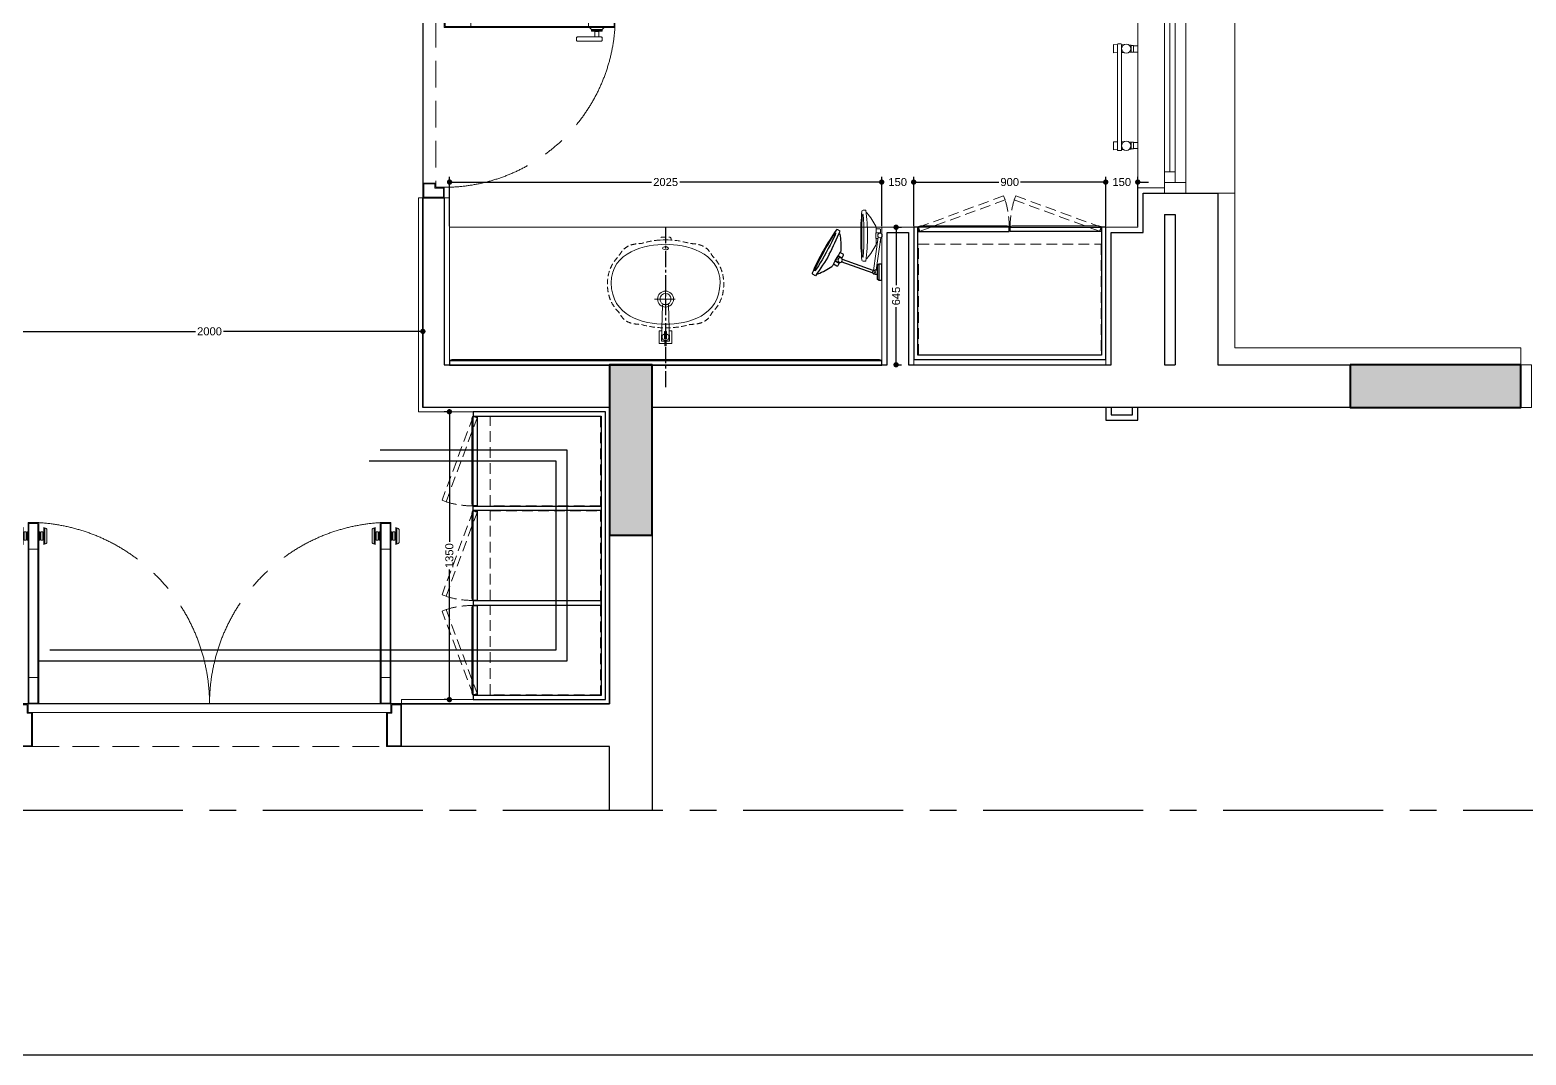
# Model space of a CAD drawing. Header units: inches. Extents: x -20583 to 399182, y -24453 to 525552.
# Drawn here: x 54573 to 61584, y 3 to 4810 of the extents above; entities that cross this region are included whole.
import ezdxf
from ezdxf.lldxf.tags import DXFTag

# ---------------------------------------------------------------- set-up
doc = ezdxf.new("R2010")
doc.units = ezdxf.units.IN
doc.header["$LTSCALE"] = 1000
doc.header["$MEASUREMENT"] = 0
doc.header["$PDMODE"] = 35
for name, pattern in [('CENTER', [2, 1.25, -0.25, 0.25, -0.25]), ('CENTER2', [1.125, 0.75, -0.125, 0.125, -0.125]), ('HIDDEN', [0.375, 0.25, -0.125]), ('HIDDEN2', [0.1875, 0.125, -0.0625]), ('XREF-V2-GF_COLS$0$XREF-V-COLS-GF$0$CENTER2', [1.125, 0.75, -0.125, 0.125, -0.125])]:
    doc.linetypes.add(name, pattern=pattern)
for name, color, linetype in [('8', 8, 'Continuous'), ('A-ANNO-TXT3', 252, 'Continuous'), ('A-WALL', 7, 'Continuous'), ('Layer7', 8, 'Continuous'), ('WOOD 01', 34, 'Continuous')]:
    doc.layers.add(name, color=color, linetype=linetype)
for name, color, linetype, lineweight in [('A-DOOR', 134, 'Continuous', 18), ('A-FLOR-FIXT', 114, 'Continuous', 9), ('A-GLAZ', 134, 'Continuous', 18), ('A-WALL-TILE', 8, 'Continuous', 9), ('CQ Marble', 6, 'Continuous', 0), ('Glass-Mirror', 4, 'Continuous', 0), ('Sanitaire', 253, 'Continuous', 0), ('Sanitary', 253, 'Continuous', 0), ('WOOD-HID', 8, 'HIDDEN', 18), ('XREF-V2-GF_COLS$0$A-COLS', 5, 'Continuous', 40), ('XREF-V2-GF_COLS$0$A-COLS-PATT', 252, 'Continuous', 20)]:
    doc.layers.add(name, color=color, linetype=linetype, lineweight=lineweight)
doc.layers.add('radiatore', color=7, linetype='Continuous', true_color=0xe5a6d7)
doc.styles.get("Standard").update_dxf_attribs({"font": 'arial.ttf'})
tags = doc.linetypes.add('DASHED2', pattern=[0.375, 0.25, -0.125]).pattern_tags.tags
tags[6:7] = [DXFTag(74, 4), DXFTag(75, 0), DXFTag(340, '0'), DXFTag(46, 1.0), DXFTag(50, 0.0), DXFTag(44, 0.0), DXFTag(45, 0.0)]
tags[4:5] = [DXFTag(74, 4), DXFTag(75, 0), DXFTag(340, '0'), DXFTag(46, 1.0), DXFTag(50, 0.0), DXFTag(44, 0.0), DXFTag(45, 0.0)]
doc.dimstyles.new('chester 25', dxfattribs={"dimscale": 0.25, "dimtxt": 150, "dimasz": 100, "dimexe": 100, "dimexo": 20, "dimgap": 40, "dimtad": 0, "dimdec": 0, "dimzin": 0, "dimdsep": 46, "dimtxsty": 'Standard', "dimblk": 'DOT', "dimcen": 100, "dimclrd": 1, "dimclre": 1, "dimclrt": 3, "dimadec": 0, "dimazin": 0, "dimtfac": 1, "dimtdec": 0, "dimtofl": 0, "dimtmove": 0, "dimatfit": 3, "dimfxl": 1, "dimtolj": 1, "dimtzin": 0, "dimlwd": -1, "dimarcsym": 0})

# ---------------------------------------------------------------- blocks, each defined once
blk = doc.blocks.new('*U120')
for p, q in [((350, 1000), (350, 200)), ((400, 1000), (350, 1000)), ((350, 1000), (400, 1000)), ((354, 996), (354, 204)), ((354, 996), (396, 996)), ((396, 204), (396, 996)), ((400, 200), (400, 1000)), ((400, 1000), (400, 1000)), ((354, 876), (396, 876)), ((350, 200), (400, 200))]:
    blk.add_line(p, q)
at = {"color": 253, "linetype": 'HIDDEN2'}
for p, q in [((380, 160), (-380, 160)), ((-380, 100), (380, 100))]:
    blk.add_line(p, q, dxfattribs=at)
at = {"flags": 128}
for points in [[(396, 876), (354, 876), (354, 996), (396, 996)], [(396, 204), (354, 204), (354, 324), (396, 324)]]:
    blk.add_lwpolyline(points, close=True, dxfattribs=at)
for points in [[(305, 936), (305, 824, -0.414214), (301, 820), (289, 820, -0.414214), (285, 824), (285, 936, -0.414214), (289, 940), (301, 940, -0.414214)], [(445, 936), (445, 824, 0.414214), (449, 820), (461, 820, 0.414214), (465, 824), (465, 936, 0.414214), (461, 940), (449, 940, 0.414214)]]:
    blk.add_lwpolyline(points, format="xyb", close=True)
for points in [[(330.7, 925), (305, 925), (305, 905), (330.7, 905)], [(337, 940), (332, 940), (332, 890), (337, 890)], [(350, 950), (350, 880), (340, 890), (340, 940)], [(400, 950), (400, 880), (410, 890), (410, 940)], [(413, 940), (418, 940), (418, 890), (413, 890)], [(419.3, 925), (445, 925), (445, 905), (419.3, 905)], [(-450, 200), (-400, 200), (-400, 160), (-380, 160), (-380, 100), (-450, 100)], [(-446, 196), (-404, 196), (-404, 156), (-384, 156), (-384, 104), (-446, 104)], [(450, 200), (400, 200), (400, 160), (380, 160), (380, 100), (450, 100)], [(446, 196), (404, 196), (404, 156), (384, 156), (384, 104), (446, 104)]]:
    blk.add_lwpolyline(points, close=True)
at = {"linetype": 'CENTER', "ltscale": 0.4}
blk.add_arc((402.3, 199.4), 802.3, 93.7386, 179.9566, dxfattribs=at)
blk = doc.blocks.new('*U117')
for p, q in [((-873, 1027.5), (-873, 947.5)), ((-869, 1007.5), (-859, 1007.5)), ((-869, 1007.5), (-869, 967.5)), ((-859, 1007.5), (-859, 967.5)), ((-855, 1007.5), (-850, 1007.5)), ((-855, 1007.5), (-855, 967.5)), ((-800, 1050), (-850, 1050)), ((-850, 1050), (-800, 1050)), ((-850, 200), (-850, 1050)), ((-804, 1046), (-846, 1046)), ((-846, 204), (-846, 1046)), ((-804, 1046), (-804, 204)), ((-800, 1050), (-800, 200)), ((-795, 1007.5), (-800, 1007.5)), ((-795, 1007.5), (-795, 967.5)), ((-781, 1007.5), (-791, 1007.5)), ((-791, 1007.5), (-791, 967.5)), ((-781, 1007.5), (-781, 967.5)), ((-777, 1027.5), (-777, 947.5)), ((777, 1027.5), (777, 947.5)), ((781, 1007.5), (781, 967.5)), ((781, 1007.5), (791, 1007.5)), ((791, 1007.5), (791, 967.5)), ((795, 1007.5), (795, 967.5)), ((795, 1007.5), (800, 1007.5)), ((800, 1050), (800, 200)), ((850, 1050), (800, 1050)), ((800, 1050), (850, 1050)), ((804, 1046), (804, 204)), ((804, 1046), (846, 1046)), ((846, 204), (846, 1046)), ((850, 200), (850, 1050)), ((855, 1007.5), (850, 1007.5)), ((855, 1007.5), (855, 967.5)), ((869, 1007.5), (859, 1007.5)), ((859, 1007.5), (859, 967.5)), ((869, 1007.5), (869, 967.5)), ((873, 1027.5), (873, 947.5)), ((-869, 967.5), (-859, 967.5)), ((-855, 967.5), (-850, 967.5)), ((-804, 926), (-846, 926)), ((-795, 967.5), (-800, 967.5)), ((-781, 967.5), (-791, 967.5)), ((781, 967.5), (791, 967.5)), ((795, 967.5), (800, 967.5)), ((804, 926), (846, 926)), ((855, 967.5), (850, 967.5)), ((869, 967.5), (859, 967.5)), ((-800, 200), (-850, 200)), ((800, 200), (850, 200))]:
    blk.add_line(p, q)
at = {"color": 253, "linetype": 'HIDDEN2'}
for p, q in [((-830, 160), (830, 160)), ((830, 0), (-830, 0))]:
    blk.add_line(p, q, dxfattribs=at)
for points in [[(-888, 1019.5), (-888, 955.5)], [(-878, 1025.7), (-878, 949.3)], [(-772, 1025.7), (-772, 949.3)], [(-762, 1019.5), (-762, 955.5)], [(762, 1019.5), (762, 955.5)], [(772, 1025.7), (772, 949.3)], [(878, 1025.7), (878, 949.3)], [(888, 1019.5), (888, 955.5)]]:
    blk.add_lwpolyline(points)
for points in [[(-873, 1027.5), (-873, 947.5, -2.191511)], [(-777, 1027.5), (-777, 947.5, 2.191511)], [(777, 1027.5), (777, 947.5, -2.191511)], [(873, 1027.5), (873, 947.5, 2.191511)]]:
    blk.add_lwpolyline(points, format="xyb")
at = {"flags": 128}
for points in [[(-846, 926), (-804, 926), (-804, 1046), (-846, 1046)], [(846, 926), (804, 926), (804, 1046), (846, 1046)], [(-846, 204), (-804, 204), (-804, 324), (-846, 324)], [(846, 204), (804, 204), (804, 324), (846, 324)]]:
    blk.add_lwpolyline(points, close=True, dxfattribs=at)
for points in [[(-900, 200), (-850, 200), (-850, 160), (-830, 160), (-830, 0), (-900, 0)], [(-896, 196), (-854, 196), (-854, 156), (-834, 156), (-834, 4), (-896, 4)], [(900, 200), (850, 200), (850, 160), (830, 160), (830, 0), (900, 0)], [(896, 196), (854, 196), (854, 156), (834, 156), (834, 4), (896, 4)]]:
    blk.add_lwpolyline(points, close=True)
for centre, start, end in [((-861.3, 987.5), 106.2602, 129.79182), ((-788.7, 987.5), 50.20818, 73.7398), ((788.7, 987.5), 106.2602, 129.79182), ((861.3, 987.5), 50.20818, 73.7398), ((-861.3, 987.5), 230.20818, 253.7398), ((-788.7, 987.5), 286.2602, 309.79182), ((788.7, 987.5), 230.20818, 253.7398), ((861.3, 987.5), 286.2602, 309.79182)]:
    blk.add_arc(centre, 41.7, start, end)
at = {"linetype": 'CENTER', "ltscale": 0.4}
for centre, start, end in [((-852.8, 198.8), 0.07766, 86.45093), ((852.8, 198.8), 93.54907, 179.92234)]:
    blk.add_arc(centre, 852.8, start, end, dxfattribs=at)
blk = doc.blocks.new('_Dot')
at = {"color": 0, "linetype": 'ByBlock', "lineweight": -2}
blk.add_line((-0.5, 0), (-1, 0), dxfattribs=at)
at = {"color": 0, "linetype": 'ByBlock', "const_width": 0.5}
blk.add_lwpolyline([(-0.25, 0, 1), (0.25, 0, 1)], format="xyb", close=True, dxfattribs=at)
blk = doc.blocks.new('*D400')
at = {"layer": '8', "color": 1, "lineweight": -2, "transparency": 16777216}
for p, q in [((54414.4, 3401.3), (54414.4, 3421.4)), ((56414.3, 3401.4), (56414.3, 3421.4))]:
    blk.add_line(p, q, dxfattribs=at)
at = {"layer": '8', "color": 1, "transparency": 16777216}
for p, q in [((54439.4, 3396.4), (55348.1, 3396.4)), ((56389.3, 3396.4), (55480.6, 3396.4))]:
    blk.add_line(p, q, dxfattribs=at)
at = {"layer": 'Defpoints', "color": 0, "transparency": 16777216}
for p in [(54414.4, 3396.3, 0), (56414.3, 3396.4, 0), (56414.3, 3396.4)]:
    blk.add_point(p, dxfattribs=at)
at = {"layer": '8', "color": 1, "transparency": 16777216, "xscale": 25, "yscale": 25, "zscale": 25, "rotation": 180}
blk.add_blockref('_Dot', (54414.4, 3396.4), dxfattribs=at)
at = {"layer": '8', "color": 1, "transparency": 16777216, "xscale": 25, "yscale": 25, "zscale": 25}
blk.add_blockref('_Dot', (56414.3, 3396.4), dxfattribs=at)
at = {"layer": '8', "color": 3, "transparency": 16777216, "insert": (55414.4, 3396.4), "char_height": 37.5, "attachment_point": 5}
blk.add_mtext('\\A1;2000', dxfattribs=at)
blk = doc.blocks.new('an.trax H_20 towel dryer top')
at = {"layer": 'radiatore', "color": 0, "lineweight": 0}
for points in [[(46923.4, 75439.2), (46923.1, 75448.8), (46890.4, 75448.8), (46890.2, 75440)], [(47345.1, 75439.2), (47345.4, 75448.8), (47378.1, 75448.8), (47378.3, 75440)], [(46889.3, 75412.1), (46889.1, 75404.3)], [(46924.4, 75404.3), (46924.2, 75412.9)], [(47344.1, 75404.3), (47344.3, 75412.9)], [(47379.2, 75412.1), (47379.4, 75404.3)]]:
    blk.add_lwpolyline(points, dxfattribs=at)
for points in [[(46923.7, 75460.5), (46891.9, 75460.5), (46891.9, 75449.4), (46923.7, 75449.4)], [(46893.5, 75479.5), (46922.5, 75479.5), (46922.5, 75460.5), (46893.5, 75460.5)], [(47344.8, 75460.5), (47376.1, 75460.5), (47376.1, 75449.4), (47344.8, 75449.4)], [(47375, 75479.5), (47346, 75479.5), (47346, 75460.5), (47375, 75460.5)], [(46886.5, 75404.3), (47382, 75404.3), (47384.3, 75402), (47384.3, 75386.8), (47382, 75384.5), (46886.5, 75384.5), (46884.3, 75386.8), (46884.3, 75402)]]:
    blk.add_lwpolyline(points, close=True, dxfattribs=at)
at = {"layer": 'radiatore', "color": 8, "lineweight": 0}
for points in [[(46888.5, 75384.5), (46888, 75365.3), (46925.6, 75365.3), (46925, 75384.5)], [(47380, 75384.5), (47380.6, 75365.3), (47342.9, 75365.3), (47343.5, 75384.5)]]:
    blk.add_lwpolyline(points, dxfattribs=at)
at = {"layer": 'radiatore', "color": 0, "lineweight": 0}
for centre in [(46906.5, 75425.8), (47362, 75425.8)]:
    blk.add_circle(centre, 21.6, dxfattribs=at)
blk = doc.blocks.new('DURAVIT SANTOSA WB TOP')
at = {"layer": 'Sanitary', "lineweight": 0}
for p, q in [((11119.1, -11968.9), (11119.1, -12060.6)), ((11073.2, -12016.1), (11170.1, -12016.1))]:
    blk.add_line(p, q, dxfattribs=at)
for radius in [37.5, 26]:
    blk.add_circle((11119.1, -12016.1), radius, dxfattribs=at)
blk.add_arc((11118.3, -11938.8), 355.1, 266.11902, 273.88098, dxfattribs=at)
blk.add_ellipse((11119.2, -12254.3), major_axis=(-14, 0.3), ratio=0.5, dxfattribs=at)
at = {"layer": 'Sanitary', "linetype": 'HIDDEN', "lineweight": 0, "ltscale": 0.1}
blk.add_open_spline([(11147.5, -12292.7), (11147.5, -12292.7), (11144.4, -12293.7), (11144.2, -12295.8), (11144, -12297.9), (11143, -12301.9), (11143, -12301.9), (11143, -12301.9), (11142.3, -12305.9), (11138.1, -12305.9), (11138.1, -12305.9), (11098.8, -12305.9), (11098.8, -12305.9), (11094.6, -12305.9), (11093.9, -12301.9), (11093.9, -12301.9), (11093.9, -12301.9), (11092.9, -12297.9), (11092.7, -12295.8), (11092.5, -12293.7), (11089.4, -12292.7), (11089.4, -12292.7), (11089.4, -12292.7), (11085.7, -12292.5), (11085.7, -12292.5), (11059, -12290.2), (11031.6, -12285), (11003.4, -12276.3), (11003.4, -12276.3), (11003.7, -12276.3), (11003.7, -12276.3), (10922.5, -12275.4), (10911.7, -12234.6), (10897.6, -12216.2), (10897.6, -12216.2), (10897.4, -12216.1), (10897.4, -12216.1), (10866.3, -12184.8), (10846.1, -12142.5), (10846.1, -12086.4), (10846.1, -12030.5), (10866.2, -11987.2), (10898.8, -11955.2), (10898.8, -11955.2), (10898.7, -11955.1), (10898.7, -11955.1), (10912.8, -11936.7), (10921.2, -11898.2), (11002.4, -11897.4), (11002.4, -11897.4), (11002.7, -11897.2), (11002.7, -11897.2), (11039, -11886.4), (11078.7, -11881.2), (11118.6, -11881), (11118.6, -11881), (11118.6, -11881), (11118.6, -11881), (11158.5, -11881.2), (11198.2, -11886.4), (11234.5, -11897.2), (11234.5, -11897.2), (11234.9, -11897.4), (11234.9, -11897.4), (11316, -11898.2), (11324.4, -11936.7), (11338.5, -11955.1), (11338.5, -11955.1), (11338.5, -11955.2), (11338.5, -11955.2), (11371.1, -11987.2), (11391.2, -12030.5), (11391.2, -12086.4), (11391.2, -12142.5), (11371, -12184.8), (11339.8, -12216.1), (11339.8, -12216.1), (11339.6, -12216.2), (11339.6, -12216.2), (11325.5, -12234.6), (11314.7, -12275.4), (11233.5, -12276.3), (11233.5, -12276.3), (11233.9, -12276.3), (11233.9, -12276.3), (11201.7, -12286.2), (11174.2, -12290.7), (11151.9, -12292.6), (11151.9, -12292.6), (11147.5, -12292.7), (11147.5, -12292.7)], degree=3, knots=[0, 0, 0, 0, 1, 1, 1, 2, 2, 2, 3, 3, 3, 4, 4, 4, 5, 5, 5, 6, 6, 6, 7, 7, 7, 8, 8, 8, 9, 9, 9, 10, 10, 10, 11, 11, 11, 12, 12, 12, 13, 13, 13, 14, 14, 14, 15, 15, 15, 16, 16, 16, 17, 17, 17, 18, 18, 18, 19, 19, 19, 20, 20, 20, 21, 21, 21, 22, 22, 22, 23, 23, 23, 24, 24, 24, 25, 25, 25, 26, 26, 26, 27, 27, 27, 28, 28, 28, 29, 29, 29, 30, 30, 30, 30], dxfattribs=at)
at = {"layer": 'Sanitary', "lineweight": 0}
blk.add_open_spline([(11118.6, -12272.9), (11030.6, -12272.8), (10862.4, -12239.2), (10863.6, -12091.6), (10864.9, -11936), (11014.8, -11897.9), (11118.7, -11897.8), (11118.7, -11897.8), (11118.6, -11897.8), (11118.6, -11897.8), (11223.2, -11897.9), (11373, -11936.5), (11373.6, -12091.6), (11374.2, -12239.2), (11208.4, -12272.8), (11118.6, -12272.9), (11118.6, -12272.9), (11118.6, -12272.9), (11118.6, -12272.9)], degree=3, knots=[0, 0, 0, 0, 1, 1, 1, 2, 2, 2, 3, 3, 3, 4, 4, 4, 5, 5, 5, 6, 6, 6, 6], dxfattribs=at)
blk = doc.blocks.new('hansgrohe citterio-E top')
at = {"layer": 'Sanitary', "lineweight": 0}
blk.add_lwpolyline([(8006.6, 7121.3), (8027.6, 7121.3), (8027.6, 7115.3), (8006.6, 7115.3)], close=True, dxfattribs=at)
for points in [[(8017.1, 7121.3), (8017.1, 7145.3, -0.414214), (8020.1, 7148.3), (8074.1, 7148.3, -0.414214), (8077.1, 7145.3), (8077.1, 7136)], [(8077.1, 7100.7), (8077.1, 7091.3, -0.414214), (8074.1, 7088.3), (8020.1, 7088.3, -0.414214), (8017.1, 7091.3), (8017.1, 7115.3)], [(8028.1, 7118.3), (8028.1, 7134.3, -0.414214), (8031.1, 7137.3), (8047.1, 7137.3, -0.064207), (8051.9, 7136.7, -0.064207)], [(8028.1, 7118.3), (8028.1, 7134.3, -0.414214), (8031.1, 7137.3), (8198.6, 7132.3, -0.10698), (8198.6, 7104.3), (8031.1, 7099.3, -0.414214), (8028.1, 7102.3), (8028.1, 7118.3)], [(8051.9, 7099.9, -0.064207), (8047.1, 7099.3), (8031.1, 7099.3, -0.414214), (8028.1, 7102.3), (8028.1, 7118.3)], [(8058.4, 7113.4), (8041, 7113.1, -0.414214), (8038, 7116.1), (8037.9, 7119.9, -0.414214), (8040.8, 7123), (8058.3, 7123.3)], [(8073.7, 7120.3), (8073.8, 7116.4, 0.000254), (8073.8, 7116.4, 0.000254)]]:
    blk.add_lwpolyline(points, format="xyb", dxfattribs=at)
blk.add_lwpolyline([(8058.3, 7123.3), (8070.7, 7123.5, -0.414214), (8073.7, 7120.6), (8073.8, 7116.7, -0.414214), (8070.8, 7113.6), (8058.4, 7113.4, -0.414214), (8055.4, 7116.4), (8055.3, 7120.2, -0.414214)], format="xyb", close=True, dxfattribs=at)
blk.add_arc((8047.1, 7118.3), 16.1, 18.26988, 342.51296, dxfattribs=at)
blk = doc.blocks.new('*D402')
at = {"layer": '8', "color": 1, "lineweight": -2, "transparency": 16777216}
for p, q in [((56533.5, 3019.5), (56513.5, 3019.5)), ((56533.5, 1669.5), (56513.5, 1669.5))]:
    blk.add_line(p, q, dxfattribs=at)
at = {"layer": '8', "color": 1, "transparency": 16777216}
for p, q in [((56538.5, 2994.5), (56538.5, 2408.7)), ((56538.5, 1694.5), (56538.5, 2280.4))]:
    blk.add_line(p, q, dxfattribs=at)
at = {"layer": 'Defpoints', "color": 0, "transparency": 16777216}
for p in [(56538.5, 3019.5, 0), (56538.5, 3019.5), (56538.5, 1669.5, 0)]:
    blk.add_point(p, dxfattribs=at)
at = {"layer": '8', "color": 1, "transparency": 16777216, "xscale": 25, "yscale": 25, "zscale": 25}
for p, rotation in [((56538.5, 3019.5), 90), ((56538.5, 1669.5), 270)]:
    blk.add_blockref('_Dot', p, dxfattribs=dict(at, rotation=rotation))
at = {"layer": '8', "color": 3, "transparency": 16777216, "insert": (56538.5, 2344.5), "char_height": 37.5, "attachment_point": 5, "rotation": 90}
blk.add_mtext('\\A1;1350', dxfattribs=at)
blk = doc.blocks.new('*D418')
at = {"layer": '8', "color": 1, "lineweight": -2, "transparency": 16777216}
for p, q in [((58714.4, 3889.6), (58714.4, 4121.5)), ((59614.4, 3889.6), (59614.4, 4121.5))]:
    blk.add_line(p, q, dxfattribs=at)
at = {"layer": '8', "color": 1, "transparency": 16777216}
for p, q in [((58739.4, 4096.5), (59113, 4096.5)), ((59589.4, 4096.5), (59215.7, 4096.5))]:
    blk.add_line(p, q, dxfattribs=at)
at = {"layer": 'Defpoints', "color": 0, "transparency": 16777216}
for p in [(58714.4, 4096.5), (58714.4, 3884.6, 0), (59614.4, 3884.6, 0)]:
    blk.add_point(p, dxfattribs=at)
at = {"layer": '8', "color": 1, "transparency": 16777216, "xscale": 25, "yscale": 25, "zscale": 25, "rotation": 180}
blk.add_blockref('_Dot', (58714.4, 4096.5), dxfattribs=at)
at = {"layer": '8', "color": 1, "transparency": 16777216, "xscale": 25, "yscale": 25, "zscale": 25}
blk.add_blockref('_Dot', (59614.4, 4096.5), dxfattribs=at)
at = {"layer": '8', "color": 3, "transparency": 16777216, "insert": (59164.4, 4096.5), "char_height": 37.5, "attachment_point": 5}
blk.add_mtext('\\A1;900', dxfattribs=at)
blk = doc.blocks.new('*D419')
at = {"layer": '8', "color": 1, "transparency": 16777216}
for p, q in [((59589.4, 4096.5), (59564.4, 4096.5)), ((59789.4, 4096.5), (59814.4, 4096.5))]:
    blk.add_line(p, q, dxfattribs=at)
at = {"layer": '8', "color": 1, "lineweight": -2, "transparency": 16777216}
for p, q in [((59614.4, 3889.6), (59614.4, 4121.5)), ((59764.4, 3889.6), (59764.4, 4121.5))]:
    blk.add_line(p, q, dxfattribs=at)
at = {"layer": 'Defpoints', "color": 0, "transparency": 16777216}
for p in [(59764.4, 4096.5), (59614.4, 3884.6, 0), (59764.4, 3884.6, 0)]:
    blk.add_point(p, dxfattribs=at)
at = {"layer": '8', "color": 1, "transparency": 16777216, "xscale": 25, "yscale": 25, "zscale": 25}
blk.add_blockref('_Dot', (59614.4, 4096.5), dxfattribs=at)
at = {"layer": '8', "color": 1, "transparency": 16777216, "xscale": 25, "yscale": 25, "zscale": 25, "rotation": 180}
blk.add_blockref('_Dot', (59764.4, 4096.5), dxfattribs=at)
at = {"layer": '8', "color": 3, "transparency": 16777216, "insert": (59689.4, 4096.5), "char_height": 37.5, "attachment_point": 5}
blk.add_mtext('\\A1;150', dxfattribs=at)
blk = doc.blocks.new('*D420')
at = {"layer": '8', "color": 1, "transparency": 16777216}
for p, q in [((58539.4, 4096.5), (58514.4, 4096.5)), ((58739.4, 4096.5), (58764.4, 4096.5))]:
    blk.add_line(p, q, dxfattribs=at)
at = {"layer": '8', "color": 1, "lineweight": -2, "transparency": 16777216}
for p, q in [((58564.4, 3889.6), (58564.4, 4121.5)), ((58714.4, 3889.6), (58714.4, 4121.5))]:
    blk.add_line(p, q, dxfattribs=at)
at = {"layer": 'Defpoints', "color": 0, "transparency": 16777216}
for p in [(58564.4, 4096.5), (58564.4, 3884.6, 0), (58714.4, 3884.6, 0)]:
    blk.add_point(p, dxfattribs=at)
at = {"layer": '8', "color": 1, "transparency": 16777216, "xscale": 25, "yscale": 25, "zscale": 25}
blk.add_blockref('_Dot', (58564.4, 4096.5), dxfattribs=at)
at = {"layer": '8', "color": 1, "transparency": 16777216, "xscale": 25, "yscale": 25, "zscale": 25, "rotation": 180}
blk.add_blockref('_Dot', (58714.4, 4096.5), dxfattribs=at)
at = {"layer": '8', "color": 3, "transparency": 16777216, "insert": (58639.4, 4096.5), "char_height": 37.5, "attachment_point": 5}
blk.add_mtext('\\A1;150', dxfattribs=at)
blk = doc.blocks.new('*D421')
at = {"layer": '8', "color": 1, "lineweight": -2, "transparency": 16777216}
for p, q in [((56539.4, 3889.6), (56539.4, 4121.5)), ((58564.4, 3889.6), (58564.4, 4121.5))]:
    blk.add_line(p, q, dxfattribs=at)
at = {"layer": '8', "color": 1, "transparency": 16777216}
for p, q in [((56564.4, 4096.5), (57485.4, 4096.5)), ((58539.4, 4096.5), (57618.3, 4096.5))]:
    blk.add_line(p, q, dxfattribs=at)
at = {"layer": 'Defpoints', "color": 0, "transparency": 16777216}
for p in [(56539.4, 4096.5), (56539.4, 3884.6, 0), (58564.4, 3884.6, 0)]:
    blk.add_point(p, dxfattribs=at)
at = {"layer": '8', "color": 1, "transparency": 16777216, "xscale": 25, "yscale": 25, "zscale": 25, "rotation": 180}
blk.add_blockref('_Dot', (56539.4, 4096.5), dxfattribs=at)
at = {"layer": '8', "color": 1, "transparency": 16777216, "xscale": 25, "yscale": 25, "zscale": 25}
blk.add_blockref('_Dot', (58564.4, 4096.5), dxfattribs=at)
at = {"layer": '8', "color": 3, "transparency": 16777216, "insert": (57551.9, 4096.5), "char_height": 37.5, "attachment_point": 5}
blk.add_mtext('\\A1;2025', dxfattribs=at)
blk = doc.blocks.new('brot mir close')
at = {"layer": 'Sanitary', "lineweight": 0}
blk.add_line((38934.4, 3036), (39013.2, 3036), dxfattribs=at)
for points in [[(39145.2, 3089.6, -0.024822), (39025.2, 3097.6), (39025.2, 3110, -0.359233), (39030.5, 3116.4, -0.023448), (39145.2, 3121.7, -0.023489)], [(39036.4, 3096.3, 0.204682), (39039.1, 3091.8, 0.055766), (39101.3, 3051.5, 0.116672), (39113.5, 3048.6, 0.116672)], [(39145.2, 3089.6, 0.024822), (39265.1, 3097.6), (39265.1, 3110, 0.363028), (39259.8, 3116.4, 0.023361), (39145.2, 3121.7, 0.023489)], [(39253.9, 3096.3, -0.204682), (39251.2, 3091.8, -0.055766), (39189, 3051.5, -0.116672), (39176.9, 3048.6)], [(38983.8, 3042.6), (38983.8, 3054.5, 1), (38963.7, 3054.5), (38963.7, 3042.6), (38983.8, 3042.6)], [(39128, 3028.4), (39117.3, 3028.4, -0.299056), (39113.8, 3030.7)], [(39131.6, 3042.6), (39131.6, 3050.2), (39158.7, 3050.2), (39158.7, 3028.4), (39173, 3028.4, 0.413942), (39176.9, 3032.3), (39176.9, 3049.8), (39158.7, 3049.8)]]:
    blk.add_lwpolyline(points, format="xyb", dxfattribs=at)
for points in [[(38973.8, 3042.6), (39007.9, 3042.6), (39013.2, 3036), (39013.2, 3023.6), (38934.4, 3023.6), (38934.4, 3036), (38939.7, 3042.6), (38973.8, 3042.6)], [(38981.1, 3061.3), (39138.5, 3039.2)], [(38983.8, 3048.6), (39136, 3027.3)], [(39113.5, 3043.1), (39113.5, 3049.8), (39131.6, 3049.8)], [(39158.7, 3042.6), (39158.7, 3050.2), (39131.6, 3050.2), (39131.6, 3040.4)], [(39156.5, 3031.5), (39158.7, 3031.5)]]:
    blk.add_lwpolyline(points, dxfattribs=at)
for centre, radius in [((38973.8, 3054.5), 2), ((39145.8, 3031.5), 10.7)]:
    blk.add_circle(centre, radius, dxfattribs=at)
blk.add_ellipse((39145.4, 3111.7), major_axis=(-101.3, 0), ratio=0.050743, dxfattribs=at)
blk = doc.blocks.new('mir21')
at = {"layer": 'Layer7', "linetype": 'HIDDEN', "ltscale": 300}
blk.add_line((10005.7, -3.4, 0), (9926.9, -3.4, 0), dxfattribs=at)
at = {"layer": 'Layer7', "linetype": 'DASHED2', "ltscale": 70, "elevation": 0}
for points in [[(9882.1, 229.6, 0.024822), (9983.3, 294.5), (9977.3, 305.4, 0.359233), (9969.6, 308.4, 0.023448), (9866.6, 257.8, 0.023489)], [(9974.1, 288, -0.204682), (9974, 282.7, -0.055766), (9938.9, 217.4, -0.116672), (9929.7, 209.1, -0.116672)], [(9882.1, 229.6, -0.024822), (9773.2, 178.8), (9767.2, 189.7, -0.363028), (9768.8, 197.9, -0.023361), (9866.6, 257.8, -0.023489)], [(9783.6, 183.1, 0.204682), (9788.2, 180.4, 0.055766), (9862.1, 175.1, 0.116672), (9874.1, 178.5)], [(9916.6, 195.1), (9913, 201.7), (9889.2, 188.6), (9899.7, 169.5), (9887.2, 162.6, -0.413942), (9881.9, 164.1), (9873.5, 179.5), (9889.4, 188.2)], [(9892.9, 182), (9889.2, 188.6), (9913, 201.7), (9923.5, 182.6), (9936, 189.4, 0.413942), (9937.5, 194.7), (9929.1, 210.1), (9913.2, 201.3)]]:
    blk.add_lwpolyline(points, format="xyb", dxfattribs=at)
for points in [[(9892.9, 182), (9889.2, 188.6), (9913, 201.7), (9917.7, 193.1)], [(9900.2, 173.3), (9898.2, 172.2)], [(9958.5, 23.7), (9906.9, 168.4)], [(9971.5, 23.7), (9918.1, 173.4)], [(9922, 185.3), (9920, 184.2)]]:
    blk.add_lwpolyline(points, dxfattribs=at)
at = {"layer": 'Layer7', "linetype": 'HIDDEN', "ltscale": 300, "elevation": 0}
blk.add_lwpolyline([(9966.3, 3.2), (9932.2, 3.2), (9926.9, -3.4), (9926.9, -15.8), (10005.7, -15.8), (10005.7, -3.4), (10000.4, 3.2), (9966.3, 3.2)], dxfattribs=at)
blk.add_lwpolyline([(9956.3, 3.2), (9956.3, 15.1, -1), (9976.3, 15.1), (9976.3, 3.2), (9956.3, 3.2)], format="xyb", dxfattribs=at)
at = {"layer": 'Layer7', "linetype": 'DASHED2', "ltscale": 70}
blk.add_circle((9909.6, 178.5, 0), 10.7, dxfattribs=at)
at = {"layer": 'Layer7', "linetype": 'HIDDEN', "ltscale": 300}
blk.add_circle((9966.3, 15.1, 0), 2, dxfattribs=at)
at = {"layer": 'Layer7', "linetype": 'DASHED2', "ltscale": 70, "extrusion": (0, 0, -1)}
blk.add_ellipse((9871.2, 248.9, 0), major_axis=(88.8, 48.8), ratio=0.050743, dxfattribs=at)
at = {"layer": 'Layer7', "linetype": 'HIDDEN', "ltscale": 300, "extrusion": (0, 0, -1), "zscale": -1}
blk.add_blockref('brot mir close', (-48940.1, -3039.4, 0), dxfattribs=at)
blk = doc.blocks.new('*D404')
at = {"layer": '8', "color": 1, "transparency": 16777216}
for p, q in [((58631.9, 3859.6), (58631.9, 3613.7)), ((58631.9, 3264.6), (58631.9, 3510.4))]:
    blk.add_line(p, q, dxfattribs=at)
at = {"layer": '8', "color": 1, "lineweight": -2, "transparency": 16777216}
for p, q in [((58634.2, 3884.6), (58656.9, 3884.6)), ((58634.2, 3239.6), (58656.9, 3239.6))]:
    blk.add_line(p, q, dxfattribs=at)
at = {"layer": 'Defpoints', "color": 0, "transparency": 16777216}
for p in [(58629.2, 3884.6, 0), (58629.2, 3239.6, 0), (58631.9, 3239.6)]:
    blk.add_point(p, dxfattribs=at)
at = {"layer": '8', "color": 1, "transparency": 16777216, "xscale": 25, "yscale": 25, "zscale": 25}
for p, rotation in [((58631.9, 3884.6), 90), ((58631.9, 3239.6), 270)]:
    blk.add_blockref('_Dot', p, dxfattribs=dict(at, rotation=rotation))
at = {"layer": '8', "color": 3, "transparency": 16777216, "insert": (58631.9, 3562.1), "char_height": 37.5, "attachment_point": 5, "rotation": 90}
blk.add_mtext('\\A1;645', dxfattribs=at)

msp = doc.modelspace()

# ---------------------------------------------------------------- hatches: boundary and pattern name
at = {"layer": 'XREF-V2-GF_COLS$0$A-COLS-PATT'}
for points in [[(57289.4, 2440), (57489.4, 2440), (57489.4, 3239.5), (57289.4, 3239.5)], [(60759.4, 3239.6), (60759.4, 3039.6), (61559.4, 3039.6), (61559.4, 3239.6)]]:
    msp.add_hatch(color=256, dxfattribs=at).paths.add_polyline_path(points)

# ---------------------------------------------------------------- linework, layer by layer
at = {"layer": '8', "color": 1}
msp.add_lwpolyline([(46772.5, 14341.6), (65403.2, 14341.6), (65403.2, 2.5), (46772.5, 2.5)], close=True, dxfattribs=at)
at = {"layer": '8', "color": 1, "elevation": 0}
for points in [[(57289.4, 1649.5), (54414.4, 1649.6), (54414.4, 6349.5), (49889.3, 6349.5), (49889.3, 12344.5), (59789.3, 12344.5), (59789.3, 6349.5), (56414.3, 6349.5), (56414.3, 3040.9), (57289.4, 3040.9), (57289.4, 1649.5)], [(56214.3, 2840.9), (57089.4, 2840.9), (57089.4, 1849.5), (54614.4, 1849.6)], [(56162.6, 2789.2), (57037.6, 2789.2), (57037.6, 1901.3), (54666.1, 1901.3)]]:
    msp.add_lwpolyline(points, dxfattribs=at)
at = {"layer": '8', "color": 2, "elevation": 0}
for points in [[(59614.4, 3039.6), (59614.4, 2979.8), (59764.4, 2979.8), (59764.4, 3039.6)], [(59639.4, 3039.6), (59639.4, 3004.8), (59739.4, 3004.8), (59739.4, 3039.6)]]:
    msp.add_lwpolyline(points, dxfattribs=at)
at = {"layer": 'A-ANNO-TXT3', "linetype": 'CENTER2', "ltscale": 0.1}
msp.add_line((57551.9, 3884.6, 0), (57551.9, 3130.8, 0), dxfattribs=at)
at = {"layer": 'A-DOOR'}
for p, q in [((59914.4, 4844.6, 0), (59914.4, 4144.6, 0)), ((59939.4, 4144.6, 0), (59889.4, 4144.6, 0))]:
    msp.add_line(p, q, dxfattribs=at)
at = {"layer": 'A-DOOR', "elevation": 0}
for points in [[(59989.4, 4944.6), (59889.4, 4944.6), (59889.4, 4044.6), (59989.4, 4044.6)], [(59939.4, 4894.6), (59889.4, 4894.6), (59889.4, 4094.6), (59939.4, 4094.6)], [(59989.4, 4044.6), (59889.4, 4044.6), (59889.4, 4094.6), (59989.4, 4094.6)]]:
    msp.add_lwpolyline(points, close=True, dxfattribs=at)
at = {"layer": 'A-FLOR-FIXT', "lineweight": 0}
for p, q in [((58714.4, 3864.6, 0), (58714.4, 3264.6)), ((56669.4, 1669.5, 0), (57269.4, 1669.5))]:
    msp.add_line(p, q, dxfattribs=at)
at = {"layer": 'A-GLAZ', "elevation": 0}
msp.add_lwpolyline([(61559.4, 3039.6), (61609.4, 3039.6), (61609.4, 3239.6), (61559.4, 3239.6)], close=True, dxfattribs=at)
at = {"layer": 'A-WALL', "color": 1}
for p, q in [((59889.4, 3944.6, 0), (59889.4, 3239.6, 0)), ((59889.4, 3944.6, 0), (59939.4, 3944.6, 0)), ((59939.4, 3944.6, 0), (59939.4, 3239.6, 0)), ((59889.4, 3239.6, 0), (59939.4, 3239.6, 0))]:
    msp.add_line(p, q, dxfattribs=at)
at = {"layer": 'A-WALL', "elevation": 0}
msp.add_lwpolyline([(57289.4, 1151.2), (57289.4, 1449.5), (56314.4, 1449.5), (56314.4, 1649.5), (57289.4, 1649.5), (57289.4, 3039.5), (56414.4, 3039.5), (56414.4, 4022), (56514.4, 4022), (56514.4, 3239.5), (57489.4, 3239.5), (58589.4, 3239.6), (58589.4, 3859.6), (58689.4, 3859.6), (58689.4, 3239.6), (59639.4, 3239.6), (59639.4, 3859.6), (59789.4, 3859.6), (59789.4, 3859.6), (59789.4, 3859.6), (59789.4, 4044.6), (60139.4, 4044.6), (60139.4, 3239.6), (61559.4, 3239.6), (61559.4, 3039.6), (57489.4, 3039.5), (57489.4, 1151.2)], dxfattribs=at)
at = {"layer": 'A-WALL-TILE'}
msp.add_line((60139.4, 4044.6, 0), (60219.4, 4044.6, 0), dxfattribs=at)
at = {"layer": 'A-WALL-TILE', "elevation": 0}
msp.add_lwpolyline([(61559.4, 3239.6), (61559.4, 3319.6), (60219.4, 3319.6), (60219.3, 9914.6), (60139.3, 9914.6)], dxfattribs=at)
at = {"layer": 'A-WALL-TILE', "lineweight": 0, "elevation": 0}
msp.add_lwpolyline([(56414.4, 4021.9), (56394.3, 4022), (56394.3, 3019.5), (57269.4, 3019.5), (57269.4, 1669.5), (56314.4, 1669.5), (56314.4, 1649.5)], dxfattribs=at)
at = {"layer": 'CQ Marble'}
msp.add_line((59764.4, 4069.6, 0), (59764.4, 4919.6, 0), dxfattribs=at)
at = {"layer": 'CQ Marble', "elevation": 0}
for points in [[(59614.4, 3239.6), (59614.4, 3884.6), (59764.4, 3884.6), (59764.4, 4069.6), (59889.4, 4069.6)], [(56514.4, 4022), (56539.4, 4022), (56539.4, 3239.5)], [(58564.4, 3239.6), (58564.4, 3264.5), (58564.4, 3884.6), (58714.4, 3884.6), (58714.4, 3239.6)]]:
    msp.add_lwpolyline(points, dxfattribs=at)
msp.add_lwpolyline([(56539.4, 3239.5), (58564.4, 3239.5), (58564.4, 3884.6), (56539.4, 3884.6)], close=True, dxfattribs=at)
at = {"layer": 'Defpoints', "linetype": 'XREF-V2-GF_COLS$0$XREF-V-COLS-GF$0$CENTER2'}
msp.add_line((47789.6, 1151.2), (65183.1, 1151.2), dxfattribs=at)
at = {"layer": 'Glass-Mirror', "lineweight": 0, "elevation": 0}
for points in [[(59152.4, 3890.6), (58746.4, 3890.6), (58736.4, 3887.6), (58736.4, 3884.6), (59162.4, 3884.6), (59162.4, 3887.6)], [(59176.4, 3890.6), (59582.4, 3890.6), (59592.4, 3887.6), (59592.4, 3884.6), (59166.4, 3884.6), (59166.4, 3887.6)], [(58554.4, 3264.5), (56549.4, 3264.5), (56539.4, 3261.5), (56539.4, 3258.5), (58564.4, 3258.5), (58564.4, 3261.5)], [(56643.4, 2588.2), (56643.4, 2987.5), (56646.4, 2997.5), (56649.4, 2997.5), (56649.4, 2578.2), (56646.4, 2578.2)], [(56643.4, 2144.9), (56643.4, 2544.2), (56646.4, 2554.2), (56649.4, 2554.2), (56649.4, 2134.9), (56646.4, 2134.9)], [(56643.4, 1701.6), (56643.4, 2100.9), (56646.4, 2110.9), (56649.4, 2110.9), (56649.4, 1691.6), (56646.4, 1691.6)]]:
    msp.add_lwpolyline(points, close=True, dxfattribs=at)
at = {"layer": 'Sanitaire', "color": 1}
msp.add_line((54584.4, 1609.5, 0), (56244.4, 1609.5, 0), dxfattribs=at)
at = {"layer": 'WOOD 01', "elevation": 0}
for points in [[(58734.4, 3284.6), (58734.4, 3884.6), (58714.4, 3884.6), (58714.4, 3264.6), (59614.4, 3264.6), (59614.4, 3884.6), (59594.4, 3884.6), (59594.4, 3284.6), (58734.4, 3284.6)], [(57249.4, 1689.5), (56649.4, 1689.5), (56649.4, 1669.5), (57269.4, 1669.5), (57269.4, 3019.5), (56649.4, 3019.5), (56649.4, 2999.5), (57249.4, 2999.5), (57249.4, 1689.5)]]:
    msp.add_lwpolyline(points, dxfattribs=at)
for points in [[(58736.4, 3884.6), (58736.4, 3864.6), (59162.4, 3864.6), (59162.4, 3884.6)], [(59592.4, 3884.6), (59592.4, 3864.6), (59166.4, 3864.6), (59166.4, 3884.6)], [(56539.4, 3258.5), (56539.4, 3238.5), (58564.4, 3238.5), (58564.4, 3258.5)], [(56649.4, 2997.5), (56669.4, 2997.5), (56669.4, 2578.2), (56649.4, 2578.2)], [(56649.4, 2576.2), (57249.4, 2576.2), (57249.4, 2556.2), (56649.4, 2556.2)], [(56649.4, 2554.2), (56669.4, 2554.2), (56669.4, 2134.9), (56649.4, 2134.9)], [(56649.4, 2112.9), (57249.4, 2112.9), (57249.4, 2132.9), (56649.4, 2132.9)], [(56649.4, 2110.9), (56669.4, 2110.9), (56669.4, 1691.6), (56649.4, 1691.6)]]:
    msp.add_lwpolyline(points, close=True, dxfattribs=at)
at = {"layer": 'WOOD-HID', "linetype": 'HIDDEN2', "ltscale": 0.4, "elevation": 0}
for points in [[(58743.3, 3865.8), (58736.4, 3884.6), (59136, 4032.2), (59142.9, 4013.4)], [(59585.4, 3865.8), (59592.4, 3884.6), (59192.8, 4032.2), (59185.8, 4013.4)], [(58736.4, 3804.6), (59592.4, 3804.6), (59592.4, 3286.6), (58736.4, 3286.6)], [(56668.1, 2990.6), (56649.4, 2997.5), (56504, 2604.3), (56522.8, 2597.3)], [(56729.4, 2578.2), (56729.4, 2997.5), (57247.4, 2997.5), (57247.4, 2578.2)], [(56668.1, 2547.3), (56649.4, 2554.2), (56504, 2160.9), (56522.8, 2154)], [(56729.4, 2134.9), (56729.4, 2554.2), (57247.4, 2554.2), (57247.4, 2134.9)], [(56729.4, 1691.5), (56729.4, 2110.9), (57247.4, 2110.9), (57247.4, 1691.5)], [(56668.1, 1698.5), (56649.4, 1691.6), (56504, 2084.8), (56522.8, 2091.8)]]:
    msp.add_lwpolyline(points, close=True, dxfattribs=at)
at = {"layer": 'WOOD-HID', "linetype": 'HIDDEN2', "ltscale": 0.4}
for centre, radius, start, end in [((58711.5, 3882.4, 0), 450.9, 0.28029, 16.90018), ((59617.2, 3882.4, 0), 450.9, 163.09982, 179.71971), ((56642.7, 2964, 0), 385.7, 251.88191, 270.54341), ((56642.7, 2520.6, 0), 385.7, 251.88191, 270.54341), ((56642.7, 1725.1, 0), 385.7, 89.45659, 108.11809)]:
    msp.add_arc(centre, radius, start, end, dxfattribs=at)
at = {"layer": 'XREF-V2-GF_COLS$0$A-COLS', "elevation": 0}
for points in [[(57289.4, 2440), (57489.4, 2440), (57489.4, 3239.5), (57289.4, 3239.5)], [(57289.4, 2440), (57489.4, 2440), (57489.4, 3239.5), (57289.4, 3239.5)], [(60759.4, 3239.6), (60759.4, 3039.6), (61559.4, 3039.6), (61559.4, 3239.6)], [(60759.4, 3239.6), (60759.4, 3039.6), (61559.4, 3039.6), (61559.4, 3239.6)]]:
    msp.add_lwpolyline(points, close=True, dxfattribs=at)

# ---------------------------------------------------------------- block references
at = {"layer": 'A-DOOR', "xscale": -1}
for name, p, rotation in [('*U120', (56314.4, 4472, 0), 270.000423282991), ('*U117', (55414.4, 1449.5, 0), 0.0004232829856221087)]:
    msp.add_blockref(name, p, dxfattribs=dict(at, rotation=rotation))
at = {"layer": 'Sanitary', "xscale": -1, "rotation": 270}
msp.add_blockref('an.trax H_20 towel dryer top', (-15715.2, -42639.7, 0), dxfattribs=at)
at = {"layer": 'Sanitary', "color": 1, "xscale": -1, "rotation": 89.9999999999075}
msp.add_blockref('mir21', (58548.5, 13640.2, 0), dxfattribs=at)
at = {"layer": 'Sanitary', "color": 2, "rotation": 179.9999999999999}
msp.add_blockref('DURAVIT SANTOSA WB TOP', (68670.5, -8468.3, 0), dxfattribs=at)
at = {"layer": 'Sanitary', "color": 1, "rotation": 89.99999999999997}
msp.add_blockref('hansgrohe citterio-E top', (64669.7, -4677.5, 0), dxfattribs=at)

# ---------------------------------------------------------------- dimensions: what is measured, and where the dimension line sits
at = {"layer": '8', "color": 2}
for base, p1, p2, picture, middle in [((56539.4, 4096.5), (58564.4, 3884.6, 0), (56539.4, 3884.6, 0), '*D421', (57551.9, 4096.5)), ((58564.4, 4096.5), (58714.4, 3884.6, 0), (58564.4, 3884.6, 0), '*D420', (58639.4, 4096.5)), ((58714.4, 4096.5), (59614.4, 3884.6, 0), (58714.4, 3884.6, 0), '*D418', (59164.4, 4096.5)), ((59764.4, 4096.5), (59614.4, 3884.6, 0), (59764.4, 3884.6, 0), '*D419', (59689.4, 4096.5)), ((56414.3, 3396.4), (54414.4, 3396.3, 0), (56414.3, 3396.4, 0), '*D400', (55414.4, 3396.4))]:
    dim = msp.add_linear_dim(base=base, p1=p1, p2=p2, dimstyle='chester 25', dxfattribs=at)
    dim.commit()
    dim.dimension.update_dxf_attribs({"geometry": picture, "text_midpoint": middle})
for base, p1, p2, picture, middle in [((58631.9, 3239.6), (58629.2, 3884.6, 0), (58629.2, 3239.6, 0), '*D404', (58631.9, 3562.1)), ((56538.5, 3019.5), (56538.5, 1669.5, 0), (56538.5, 3019.5, 0), '*D402', (56538.5, 2344.5))]:
    dim = msp.add_linear_dim(base=base, p1=p1, p2=p2, angle=90, dimstyle='chester 25', dxfattribs=at)
    dim.commit()
    dim.dimension.update_dxf_attribs({"geometry": picture, "text_midpoint": middle})

doc.saveas('drawing.dxf')
